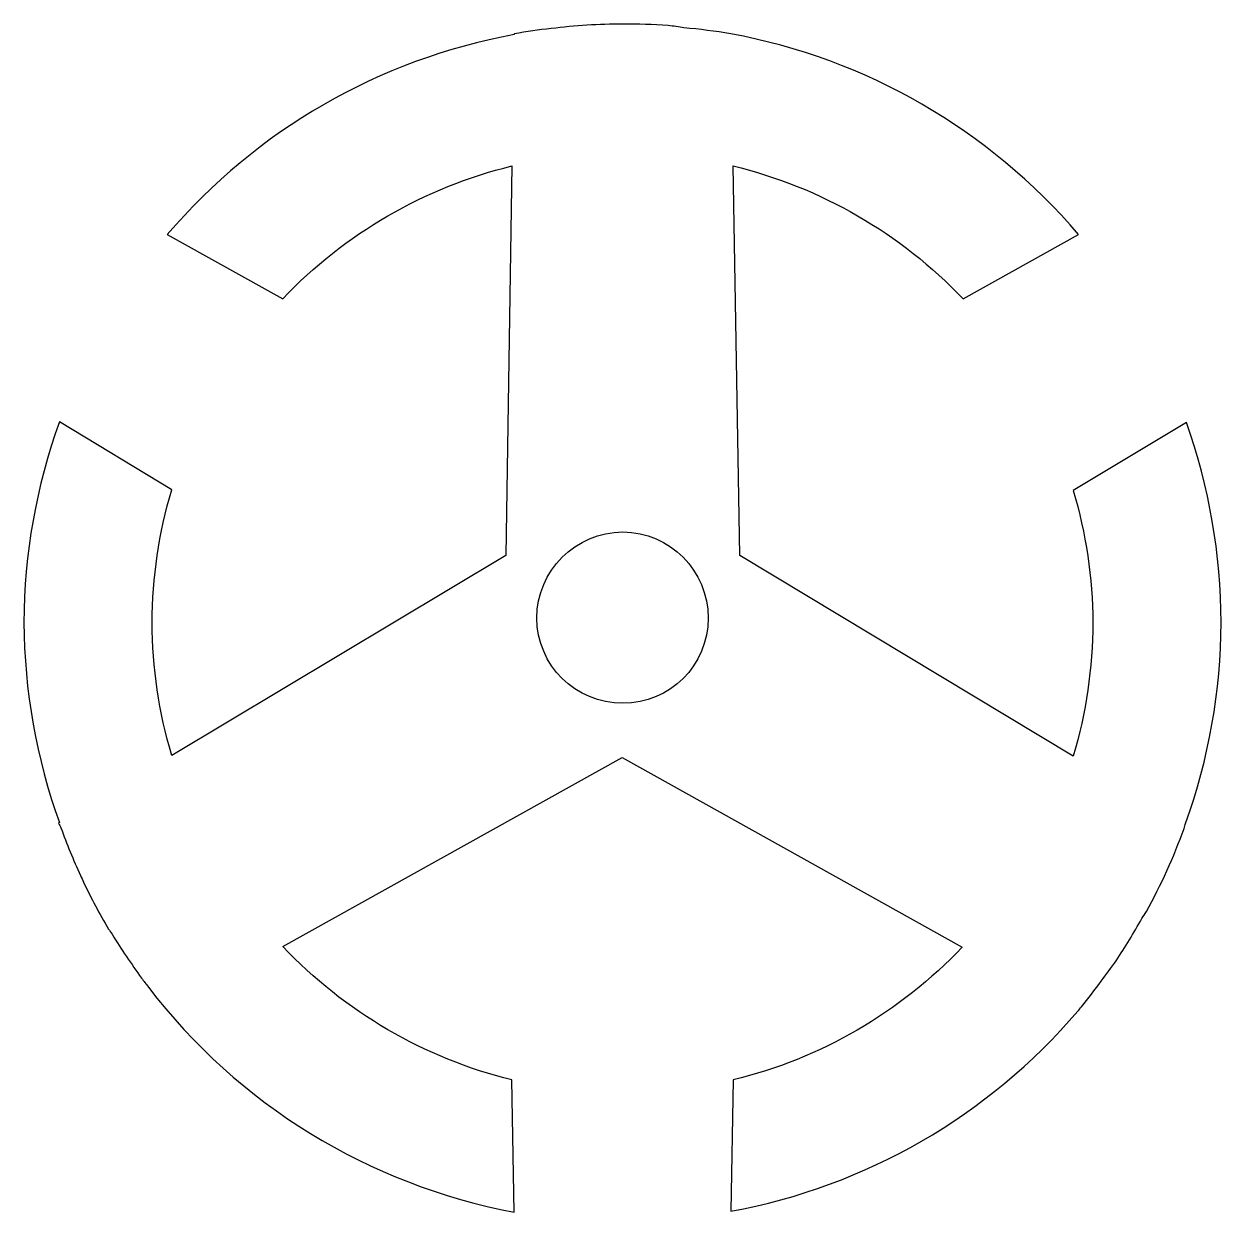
# Model space of a CAD drawing. Extents: x 0 to 14, y 0 to 13.9.
import ezdxf

# ---------------------------------------------------------------- set-up
doc = ezdxf.new("R2010")
doc.units = 0
doc.layers.add('Layer_1', color=7, linetype='CONTINUOUS')

msp = doc.modelspace()

# ---------------------------------------------------------------- linework, layer by layer
at = {"layer": 'Layer_1', "color": 7}
for p, q in [((7.002639, 13.881779), (7.002639, 13.88175)), ((5.706181, 12.223751), (5.635625, 7.672918)), ((7.002639, 7.94625), (7.002639, 7.94625)), ((12.267861, 5.327002), (8.369653, 7.672974)), ((3.025069, 3.104502), (6.993819, 5.309363))]:
    msp.add_line(p, q, dxfattribs=at)
for points in [[(7.002639, 13.88175), (6.722549, 13.88089), (6.442764, 13.863219), (6.164792, 13.828834)], [(7.531806, 13.864281), (7.3557, 13.876785), (7.179185, 13.882621), (7.002639, 13.881779)], [(7.717014, 13.837752), (7.655399, 13.84742), (7.593657, 13.856263), (7.531806, 13.864281)], [(5.732639, 13.758335), (4.152149, 13.468031), (2.719661, 12.642789), (1.675695, 11.421168)], [(6.164792, 13.828834), (6.020134, 13.812748), (5.876013, 13.792155), (5.732639, 13.767084)], [(5.732639, 13.767084), (5.732639, 13.767084), (5.732639, 13.758335), (5.732639, 13.758335)], [(8.263819, 13.767196), (8.082548, 13.797887), (7.900138, 13.821423), (7.717014, 13.837752)], [(12.329583, 11.421224), (11.284729, 12.647853), (9.848688, 13.476458), (8.263819, 13.767196)], [(3.025069, 10.671529), (3.751579, 11.435149), (4.682207, 11.973933), (5.706181, 12.223751)], [(8.369653, 7.672974), (8.369653, 7.672974), (8.290278, 12.223808), (8.290278, 12.223808)], [(8.290278, 12.223808), (9.317418, 11.975552), (10.251297, 11.436658), (10.980208, 10.671586)], [(1.675695, 11.421168), (1.675695, 11.421168), (3.025069, 10.671529), (3.025069, 10.671529)], [(10.980208, 10.671586), (10.980208, 10.671586), (12.329583, 11.421224), (12.329583, 11.421224)], [(0.414514, 9.233946), (0.143313, 8.481384), (0.003111, 7.687904), (0, 6.887973)], [(1.728611, 8.440196), (1.728611, 8.440196), (0.414514, 9.233946), (0.414514, 9.233946)], [(13.590778, 9.225197), (13.590778, 9.225197), (12.267861, 8.431447), (12.267861, 8.431447)], [(13.996472, 6.88803), (13.995188, 7.684492), (13.857987, 8.474894), (13.590778, 9.225197)], [(1.499306, 6.887973), (1.501164, 7.413681), (1.578385, 7.936406), (1.728611, 8.440196)], [(12.267861, 8.431447), (12.417257, 7.930486), (12.494469, 7.410785), (12.497167, 6.88803)], [(5.997222, 6.940834), (5.997222, 7.493114), (6.450354, 7.94625), (7.002639, 7.94625)], [(7.002639, 7.94625), (7.554924, 7.94625), (7.999236, 7.493114), (7.999236, 6.940834)], [(5.635625, 7.672918), (5.635625, 7.672918), (1.728611, 5.335751), (1.728611, 5.335751)], [(0, 6.887973), (0.004118, 6.091011), (0.144305, 5.300604), (0.414514, 4.550835)], [(1.728611, 5.335751), (1.578385, 5.839541), (1.501164, 6.362266), (1.499306, 6.887973)], [(7.002639, 5.94425), (6.450354, 5.94425), (5.997222, 6.388553), (5.997222, 6.940834)], [(7.999236, 6.940834), (7.999236, 6.388553), (7.554924, 5.94425), (7.002639, 5.94425)], [(12.497167, 6.88803), (12.496152, 6.359371), (12.418922, 5.83362), (12.267861, 5.327002)], [(13.581959, 4.542058), (13.85316, 5.294619), (13.993361, 6.088099), (13.996472, 6.88803)], [(6.993819, 5.309363), (6.993819, 5.309363), (10.971389, 3.095669), (10.971389, 3.095669)], [(0.414514, 4.550835), (0.414514, 4.550835), (0.405694, 4.542086), (0.405694, 4.542086)], [(0.405694, 4.542086), (0.414439, 4.52441), (0.423259, 4.506771), (0.432153, 4.489169)], [(0.432153, 4.489169), (0.500597, 4.300758), (0.577103, 4.115374), (0.661458, 3.93353)], [(13.123347, 3.510197), (13.294776, 3.821902), (13.442193, 4.146221), (13.56432, 4.480336)], [(13.56432, 4.480336), (13.570294, 4.500882), (13.576173, 4.521457), (13.581959, 4.542058)], [(0.661458, 3.93353), (0.673053, 3.907004), (0.684813, 3.88055), (0.696736, 3.854169)], [(0.696736, 3.854169), (0.785634, 3.667695), (0.882743, 3.485248), (0.987778, 3.307364)], [(13.070431, 3.430808), (13.08825, 3.45715), (13.105889, 3.483614), (13.123347, 3.510197)], [(12.77057, 2.936919), (12.877278, 3.097351), (12.977317, 3.262121), (13.070431, 3.430808)], [(0.987778, 3.307364), (1.002365, 3.286701), (1.017064, 3.266117), (1.031875, 3.245613)], [(1.031875, 3.245613), (1.138961, 3.070136), (1.253725, 2.899462), (1.375833, 2.734086)], [(5.706181, 1.543446), (4.681192, 1.795733), (3.750454, 2.337647), (3.025069, 3.104502)], [(10.971389, 3.095669), (10.244879, 2.332049), (9.314252, 1.793264), (8.290278, 1.543446)], [(12.594181, 2.698808), (12.654651, 2.776925), (12.71346, 2.856313), (12.77057, 2.936919)], [(1.375833, 2.734086), (1.401958, 2.698559), (1.428417, 2.663279), (1.455208, 2.628252)], [(12.364875, 2.398947), (12.443992, 2.496821), (12.520455, 2.596811), (12.594181, 2.698808)], [(1.455208, 2.628252), (2.507015, 1.253445), (4.030914, 0.317112), (5.732639, 0.000058)], [(12.320778, 2.34603), (12.335564, 2.363596), (12.350263, 2.381236), (12.364875, 2.398947)], [(8.263834, 0.008863), (9.844324, 0.299166), (11.276811, 1.124409), (12.320778, 2.34603)], [(5.732639, 0.000058), (5.732639, 0.000058), (5.706181, 1.543446), (5.706181, 1.543446)], [(8.290278, 1.543446), (8.290278, 1.543446), (8.263834, 0.008863), (8.263834, 0.008863)]]:
    msp.add_open_spline(points, degree=3, dxfattribs=at)

doc.saveas('drawing.dxf')
